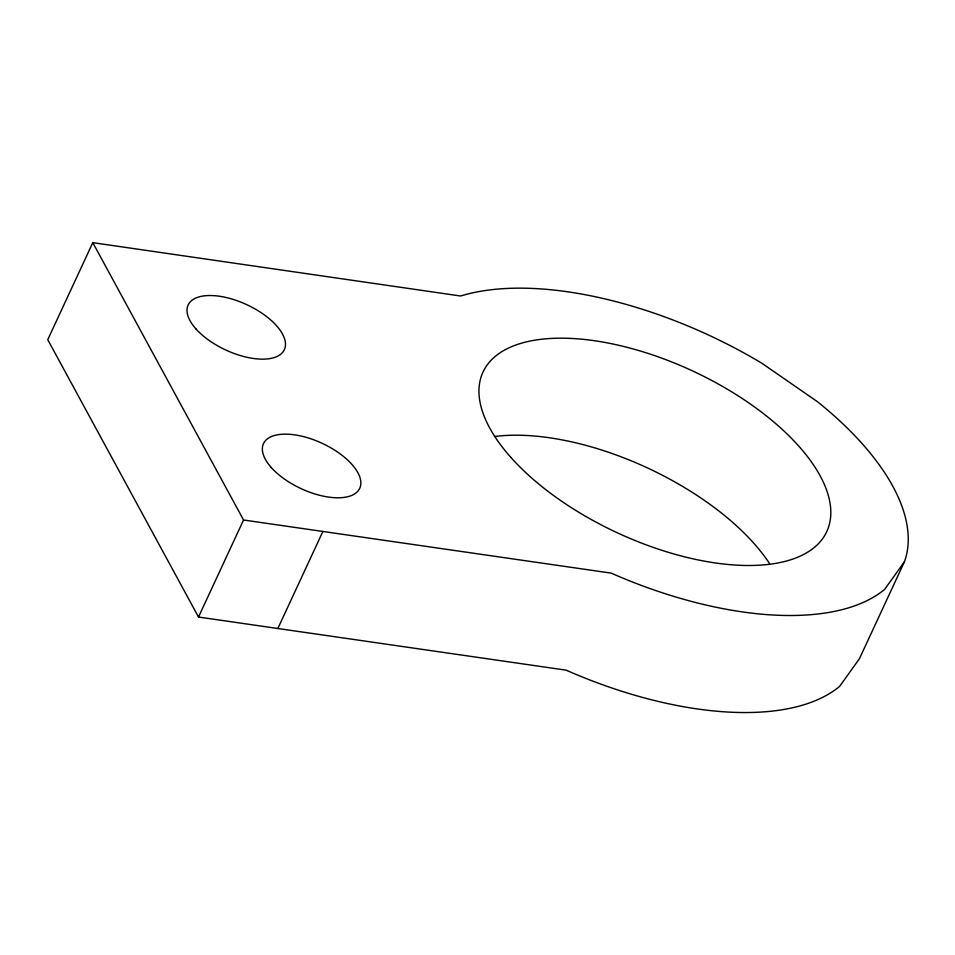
<?xml version="1.0" encoding="UTF-8"?>
<svg xmlns="http://www.w3.org/2000/svg" width="955" height="955" viewBox="0 0 955 955"><rect width="100%" height="100%" fill="white"/><g stroke="black" fill="none" stroke-linecap="round" stroke-linejoin="round"><path stroke-width="1.43" d="M92.79 242.654L47.75 339.694L198.509 617.037L566.136 670.159A272.879 128.531 24.9 0 0 839.588 686.418L859.404 658.771L904.445 561.743A272.879 128.531 24.9 0 0 817.516 401.745L761.684 363.127A272.879 128.531 24.9 0 0 460.608 296.002L92.79 242.654L243.549 519.998L611.176 573.119A272.879 128.531 24.9 0 0 884.628 589.39L904.445 561.743M198.509 617.037L243.549 519.998M277.833 628.533L322.874 531.493M494.583 436.507A189.496 89.257 24.9 0 1 769.491 563.498M195.93 328.89A53.062 24.997 24.9 0 0 280.925 354.078A53.062 24.997 24.9 0 0 231.898 299.022A53.062 24.997 24.9 0 0 195.93 328.89M271.28 467.532A53.062 24.997 24.9 0 0 356.275 492.708A53.062 24.997 24.9 0 0 307.247 437.653A53.062 24.997 24.9 0 0 271.28 467.532M510.877 457.421A189.496 89.257 24.9 0 0 814.424 547.358A189.496 89.257 24.9 0 0 639.349 350.724A189.496 89.257 24.9 0 0 510.877 457.421"/></g></svg>
